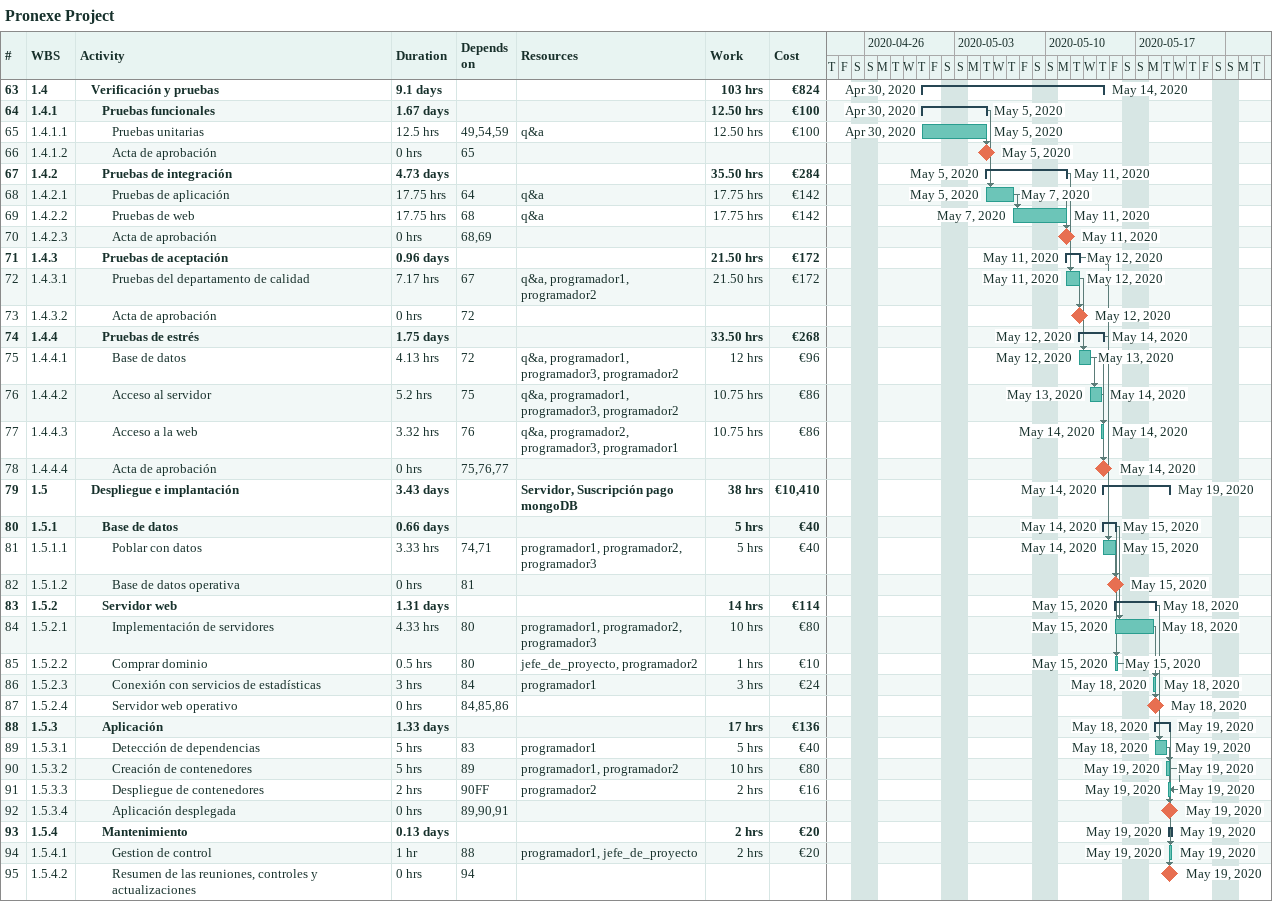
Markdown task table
Pronexe Project

| ID | WBS | Task | Duration | Start | Finish | Predecessors | Resources | Work (h) | Cost (€) |
|---|---|---|---|---|---|---|---|---|---|
| 63 | 1.4 | **Verificación y pruebas** | 9.1d | 2020-04-30 | 2020-05-14 |  |  | 103 | 824 |
| 64 | 1.4.1 | **Pruebas funcionales** | 1.67d | 2020-04-30 | 2020-05-05 |  |  | 12.50 | 100 |
| 65 | 1.4.1.1 | Pruebas unitarias | 12.5h | 2020-04-30 | 2020-05-05 | 49, 54, 59 | q&a | 12.50 | 100 |
| 66 | 1.4.1.2 | Acta de aprobación | 0h | 2020-05-05 | 2020-05-05 | 65 |  |  |  |
| 67 | 1.4.2 | **Pruebas de integración** | 4.73d | 2020-05-05 | 2020-05-11 |  |  | 35.50 | 284 |
| 68 | 1.4.2.1 | Pruebas de aplicación | 17.75h | 2020-05-05 | 2020-05-07 | 64 | q&a | 17.75 | 142 |
| 69 | 1.4.2.2 | Pruebas de web | 17.75h | 2020-05-07 | 2020-05-11 | 68 | q&a | 17.75 | 142 |
| 70 | 1.4.2.3 | Acta de aprobación | 0h | 2020-05-11 | 2020-05-11 | 68, 69 |  |  |  |
| 71 | 1.4.3 | **Pruebas de aceptación** | 0.96d | 2020-05-11 | 2020-05-12 |  |  | 21.50 | 172 |
| 72 | 1.4.3.1 | Pruebas del departamento de calidad | 7.17h | 2020-05-11 | 2020-05-12 | 67 | q&a, programador1, programador2 | 21.50 | 172 |
| 73 | 1.4.3.2 | Acta de aprobación | 0h | 2020-05-12 | 2020-05-12 | 72 |  |  |  |
| 74 | 1.4.4 | **Pruebas de estrés** | 1.75d | 2020-05-12 | 2020-05-14 |  |  | 33.50 | 268 |
| 75 | 1.4.4.1 | Base de datos | 4.13h | 2020-05-12 | 2020-05-13 | 72 | q&a, programador1, programador3, programador2 | 12 | 96 |
| 76 | 1.4.4.2 | Acceso al servidor | 5.2h | 2020-05-13 | 2020-05-14 | 75 | q&a, programador1, programador3, programador2 | 10.75 | 86 |
| 77 | 1.4.4.3 | Acceso a la web | 3.32h | 2020-05-14 | 2020-05-14 | 76 | q&a, programador2, programador3, programador1 | 10.75 | 86 |
| 78 | 1.4.4.4 | Acta de aprobación | 0h | 2020-05-14 | 2020-05-14 | 75, 76, 77 |  |  |  |
| 79 | 1.5 | **Despliegue e implantación** | 3.43d | 2020-05-14 | 2020-05-19 |  | Servidor, Suscripción pago mongoDB | 38 | 10410 |
| 80 | 1.5.1 | **Base de datos** | 0.66d | 2020-05-14 | 2020-05-15 |  |  | 5 | 40 |
| 81 | 1.5.1.1 | Poblar con datos | 3.33h | 2020-05-14 | 2020-05-15 | 74, 71 | programador1, programador2, programador3 | 5 | 40 |
| 82 | 1.5.1.2 | Base de datos operativa | 0h | 2020-05-15 | 2020-05-15 | 81 |  |  |  |
| 83 | 1.5.2 | **Servidor web** | 1.31d | 2020-05-15 | 2020-05-18 |  |  | 14 | 114 |
| 84 | 1.5.2.1 | Implementación de servidores | 4.33h | 2020-05-15 | 2020-05-18 | 80 | programador1, programador2, programador3 | 10 | 80 |
| 85 | 1.5.2.2 | Comprar dominio | 0.5h | 2020-05-15 | 2020-05-15 | 80 | jefe_de_proyecto, programador2 | 1 | 10 |
| 86 | 1.5.2.3 | Conexión con servicios de estadísticas | 3h | 2020-05-18 | 2020-05-18 | 84 | programador1 | 3 | 24 |
| 87 | 1.5.2.4 | Servidor web operativo | 0h | 2020-05-18 | 2020-05-18 | 84, 85, 86 |  |  |  |
| 88 | 1.5.3 | **Aplicación** | 1.33d | 2020-05-18 | 2020-05-19 |  |  | 17 | 136 |
| 89 | 1.5.3.1 | Detección de dependencias | 5h | 2020-05-18 | 2020-05-19 | 83 | programador1 | 5 | 40 |
| 90 | 1.5.3.2 | Creación de contenedores | 5h | 2020-05-19 | 2020-05-19 | 89 | programador1, programador2 | 10 | 80 |
| 91 | 1.5.3.3 | Despliegue de contenedores | 2h | 2020-05-19 | 2020-05-19 | 90FF | programador2 | 2 | 16 |
| 92 | 1.5.3.4 | Aplicación desplegada | 0h | 2020-05-19 | 2020-05-19 | 89, 90, 91 |  |  |  |
| 93 | 1.5.4 | **Mantenimiento** | 0.13d | 2020-05-19 | 2020-05-19 |  |  | 2 | 20 |
| 94 | 1.5.4.1 | Gestion de control | 1h | 2020-05-19 | 2020-05-19 | 88 | programador1, jefe_de_proyecto | 2 | 20 |
| 95 | 1.5.4.2 | Resumen de las reuniones, controles y actualizaciones | 0h | 2020-05-19 | 2020-05-19 | 94 |  |  |  |
